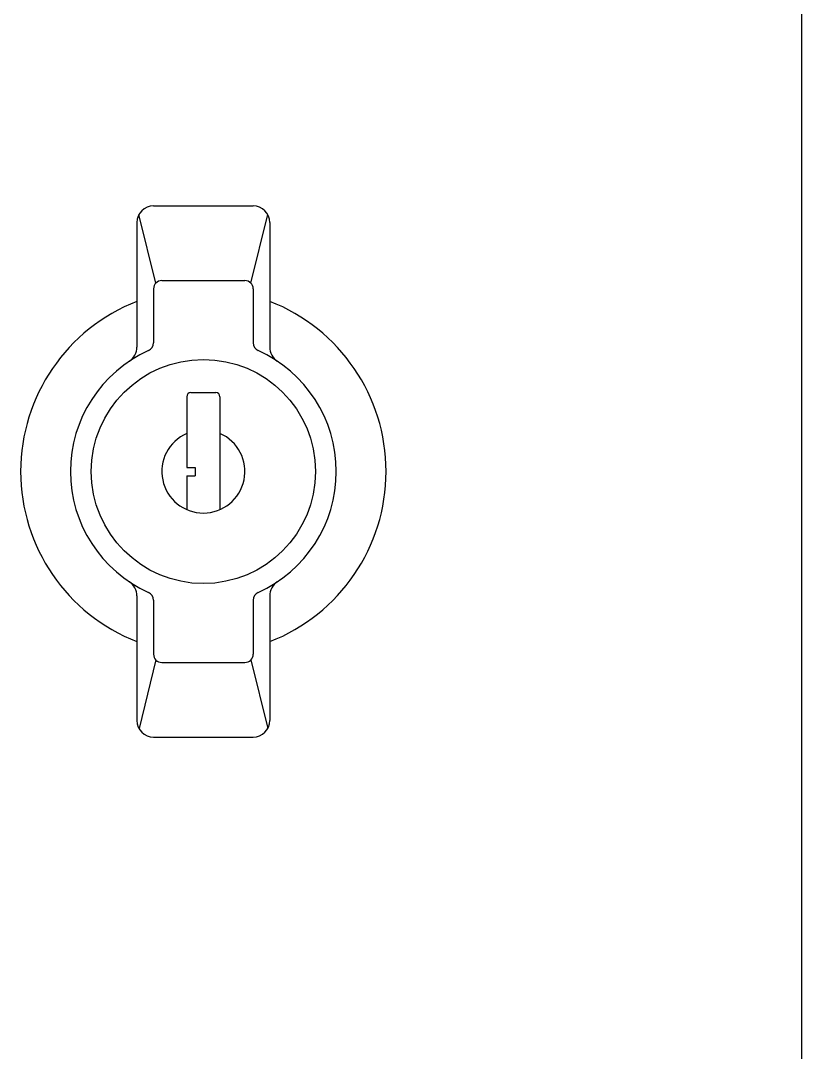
# Model space of a CAD drawing. Header units: millimetres. Extents: x 0 to 841, y 0 to 594.
# Drawn here: x 188.641 to 190.991, y 138.199 to 141.307 of the extents above; entities that cross this region are included whole.
import ezdxf

# ---------------------------------------------------------------- set-up
doc = ezdxf.new("R2010")
doc.units = ezdxf.units.MM
doc.header["$LTSCALE"] = 10
doc.layers.add('LINE06', color=9, linetype='Continuous')

msp = doc.modelspace()

# ---------------------------------------------------------------- linework, layer by layer
at = {"layer": 'LINE06'}
for p, q in [((190.9907, 142.5985), (190.9907, 135.6485)), ((189.0408, 140.7488), (189.3408, 140.7488)), ((188.9908, 140.6988), (188.9908, 140.323)), ((189.0482, 140.5165), (188.9967, 140.7224)), ((189.3335, 140.5165), (189.385, 140.7224)), ((189.3908, 140.6988), (189.3908, 140.323)), ((189.0658, 140.5238), (189.3158, 140.5238)), ((189.0408, 140.4988), (189.0408, 140.3361)), ((189.3408, 140.4988), (189.3408, 140.3361)), ((189.1408, 140.1738), (189.1408, 139.9613)), ((189.1533, 140.1863), (189.2283, 140.1863)), ((189.2408, 140.1738), (189.2408, 139.8343)), ((189.1408, 139.9613), (189.1658, 139.9613)), ((189.1658, 139.9613), (189.1658, 139.9363)), ((189.1408, 139.9363), (189.1658, 139.9363)), ((189.1408, 139.9363), (189.1408, 139.8343)), ((188.9908, 139.5747), (188.9908, 139.1988)), ((189.0408, 139.5615), (189.0408, 139.3988)), ((189.3408, 139.5615), (189.3408, 139.3988)), ((189.3908, 139.5747), (189.3908, 139.1988)), ((189.0482, 139.3812), (188.9972, 139.1745)), ((189.0658, 139.3738), (189.3158, 139.3738)), ((189.3335, 139.3812), (189.3845, 139.1745)), ((189.0408, 139.1488), (189.3408, 139.1488))]:
    msp.add_line(p, q, dxfattribs=at)
msp.add_circle((189.1908, 139.9488), 0.3375, dxfattribs=at)
for centre, radius, start, end in [((189.0408, 140.6988), 0.05, 90, 180), ((189.3408, 140.6988), 0.05, 0, 90), ((189.0658, 140.4988), 0.025, 90, 180), ((189.3158, 140.4988), 0.025, 0, 90), ((189.1908, 139.9488), 0.55, 111.3237, 248.6763), ((189.1908, 139.9488), 0.55, 291.3237, 68.6763), ((189.0158, 140.3361), 0.025, 294.3157, 0), ((189.3658, 140.3361), 0.025, 180, 245.6843), ((189.1908, 139.9488), 0.4, 114.3157, 245.6843), ((188.9408, 140.323), 0.05, 303.749, 0), ((189.1908, 139.9488), 0.4, 294.3157, 65.6843), ((189.4408, 140.323), 0.05, 180, 236.251), ((189.1533, 140.1738), 0.0125, 90, 180), ((189.2283, 140.1738), 0.0125, 0, 90), ((189.1908, 139.9488), 0.125, 113.5782, 66.4218), ((188.9408, 139.5747), 0.05, 0, 56.251), ((189.4408, 139.5747), 0.05, 123.749, 180), ((189.0158, 139.5615), 0.025, 0, 65.6843), ((189.3658, 139.5615), 0.025, 114.3157, 180), ((189.0658, 139.3988), 0.025, 180, 270), ((189.3158, 139.3988), 0.025, 270, 0), ((189.0408, 139.1988), 0.05, 180, 270), ((189.3408, 139.1988), 0.05, 270, 0)]:
    msp.add_arc(centre, radius, start, end, dxfattribs=at)

doc.saveas('drawing.dxf')
